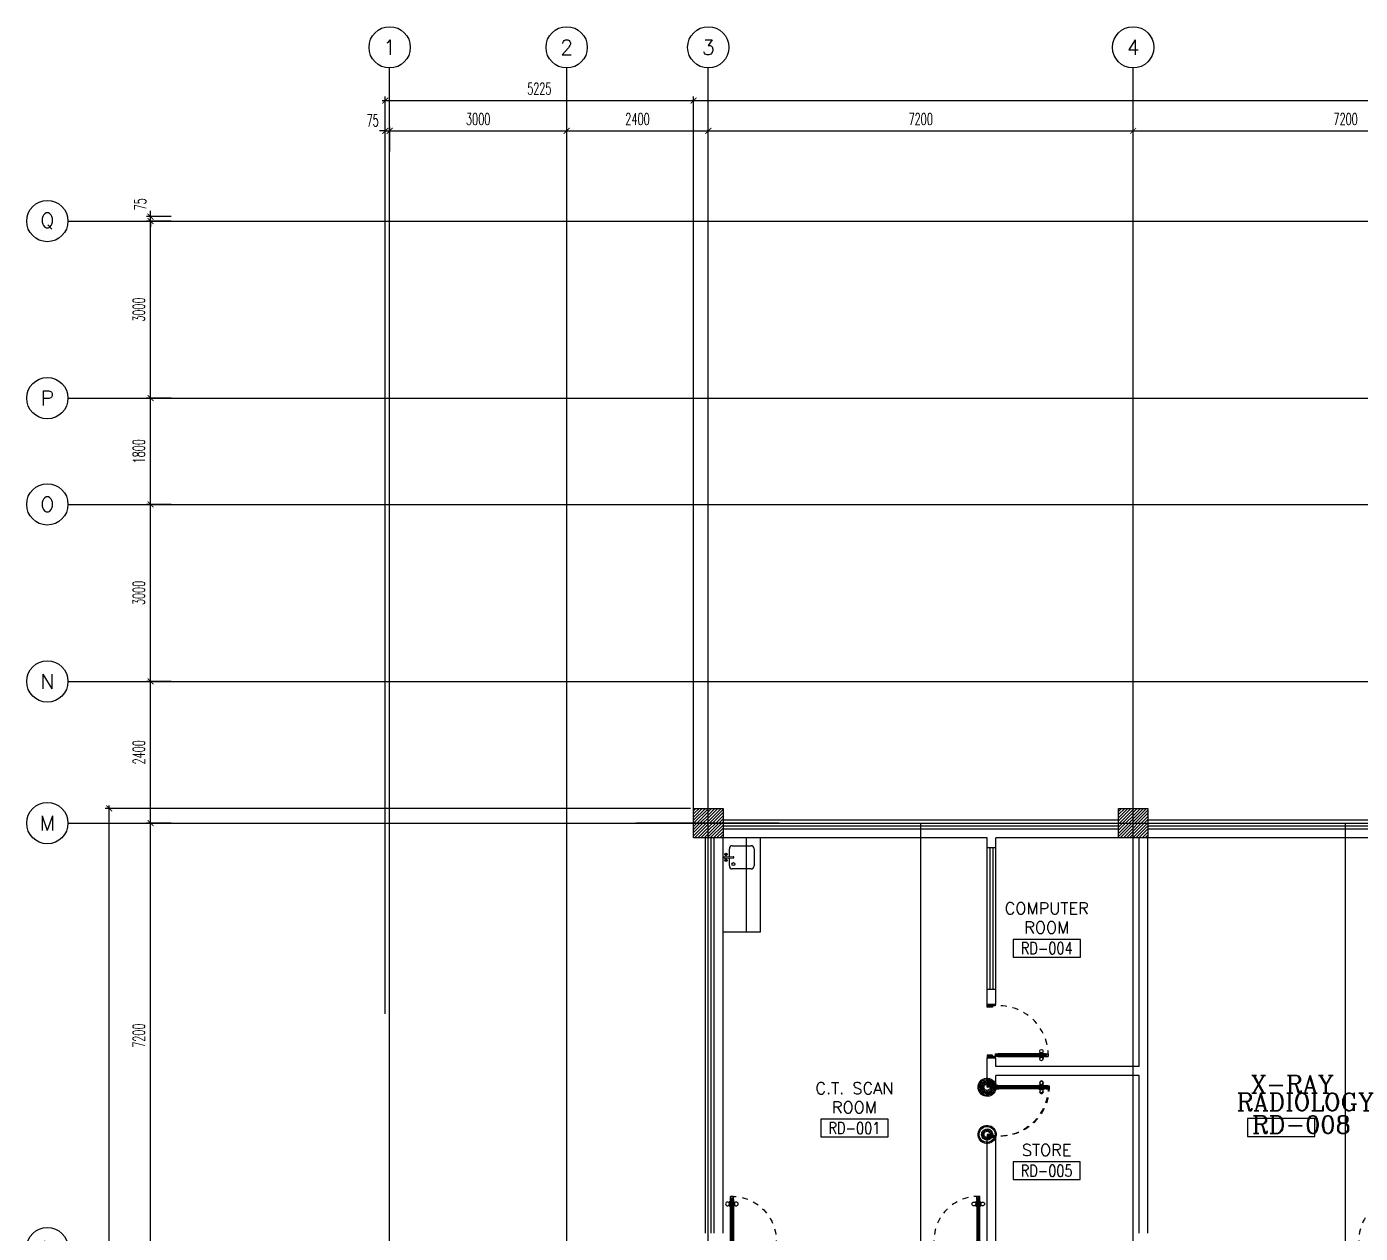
# Model space of a CAD drawing. Extents: x 417819.9 to 417911.9, y 43448 to 43539.2.
# Drawn here: x 417819.91 to 417842.51, y 43518.74 to 43539.19 of the extents above; entities that cross this region are included whole.
import ezdxf
from ezdxf.enums import TextEntityAlignment as Align

# ---------------------------------------------------------------- set-up
doc = ezdxf.new("R2010")
doc.units = 0
doc.header["$MEASUREMENT"] = 0
doc.header["$PDMODE"] = 3
doc.header["$PDSIZE"] = 0.1
doc.linetypes.add('HIDDEN', pattern=[0.375, 0.25, -0.125])
doc.layers.get('0').update_dxf_attribs({"color": 11, "linetype": 'CONTINUOUS'})
doc.layers.get('DEFPOINTS').update_dxf_attribs({"color": 11, "linetype": 'CONTINUOUS'})
for name, color, linetype in [('AX-CR', 11, 'CONTINUOUS'), ('AX-TXT', 11, 'CONTINUOUS'), ('DOOR', 11, 'CONTINUOUS'), ('E-TRAY', 2, 'CONTINUOUS'), ('ME-FIX', 11, 'CONTINUOUS'), ('RM-BOX', 11, 'CONTINUOUS'), ('RM-NAME', 11, 'CONTINUOUS'), ('RM-NO', 11, 'CONTINUOUS'), ('WALL', 11, 'CONTINUOUS')]:
    doc.layers.add(name, color=color, linetype=linetype)
doc.styles.add('ROMANC', font='romanc', dxfattribs={"height": 0.1})
doc.styles.add('ROMANS', font='ROMANS.shx', dxfattribs={"width": 0.6})
doc.dimstyles.new('STANDARD in', dxfattribs={"dimtxt": 0.2, "dimasz": 0.1, "dimexe": 0.07, "dimexo": 0.05, "dimgap": 0.1, "dimtad": 1, "dimdec": 0, "dimlfac": 1000, "dimzin": 0, "dimdsep": 46, "dimtxsty": 'ROMANS', "dimblk": 'ARCHTICK', "dimcen": 0.05, "dimdle": 0.05, "dimclrd": 7, "dimclre": 7, "dimclrt": 2, "dimadec": 0, "dimazin": 0, "dimtfac": 1, "dimtdec": 0, "dimtmove": 2, "dimatfit": 3, "dimldrblk": 'ARCHTICK', "dimfxl": 0, "dimtolj": 1, "dimtzin": 0, "dimarcsym": 0})

# ---------------------------------------------------------------- blocks, each defined once
blk = doc.blocks.new('_ARCHTICK')
at = {"color": 0, "linetype": 'ByBlock', "const_width": 0.15}
blk.add_lwpolyline([(-0.5, -0.5), (0.5, 0.5)], dxfattribs=at)
blk = doc.blocks.new('*D141')
at = {"layer": 'DEFPOINTS', "color": 0}
for p in [(417906.523, 43537.937), (417906.523, 43536.517), (417831.207, 43525.759)]:
    blk.add_point(p, dxfattribs=at)
at = {"layer": 'RM-NAME', "color": 7, "lineweight": -2}
for p, q in [((417831.157, 43537.937), (417906.573, 43537.937)), ((417831.207, 43525.809), (417831.207, 43538.007)), ((417906.523, 43536.567), (417906.523, 43538.007))]:
    blk.add_line(p, q, dxfattribs=at)
at = {"layer": 'RM-NAME', "color": 7, "lineweight": -2, "xscale": 0.1, "yscale": 0.1, "zscale": 0.1, "rotation": 180}
blk.add_blockref('_ARCHTICK', (417831.207, 43537.937), dxfattribs=at)
at = {"layer": 'RM-NAME', "color": 7, "lineweight": -2, "xscale": 0.1, "yscale": 0.1, "zscale": 0.1}
blk.add_blockref('_ARCHTICK', (417906.523, 43537.937), dxfattribs=at)
at = {"layer": 'RM-NAME', "color": 2, "insert": (417868.865, 43538.137), "char_height": 0.2, "attachment_point": 5, "style": 'ROMANS'}
blk.add_mtext('\\A1;75316', dxfattribs=at)
blk = doc.blocks.new('*D191')
at = {"layer": 'DEFPOINTS', "color": 0}
for p in [(417821.305, 43525.944), (417831.207, 43525.944), (417831.207, 43466.624)]:
    blk.add_point(p, dxfattribs=at)
at = {"layer": 'RM-NAME', "color": 7, "lineweight": -2}
for p, q in [((417831.157, 43525.944), (417821.235, 43525.944)), ((417821.305, 43466.574), (417821.305, 43525.994)), ((417831.157, 43466.624), (417821.235, 43466.624))]:
    blk.add_line(p, q, dxfattribs=at)
at = {"layer": 'RM-NAME', "color": 7, "lineweight": -2, "xscale": 0.1, "yscale": 0.1, "zscale": 0.1}
for p, rotation in [((417821.305, 43525.944), 90), ((417821.305, 43466.624), 270)]:
    blk.add_blockref('_ARCHTICK', p, dxfattribs=dict(at, rotation=rotation))
at = {"layer": 'RM-NAME', "color": 2, "insert": (417821.105, 43496.284), "char_height": 0.2, "attachment_point": 5, "rotation": 90, "style": 'ROMANS'}
blk.add_mtext('\\A1;59320', dxfattribs=at)
blk = doc.blocks.new('*D183')
at = {"layer": 'DEFPOINTS', "color": 0}
for p in [(417845.857, 43537.423), (417838.657, 43537.023), (417845.857, 43537.023)]:
    blk.add_point(p, dxfattribs=at)
at = {"layer": 'RM-NAME', "color": 7, "lineweight": -2}
for p, q in [((417838.607, 43537.423), (417845.907, 43537.423)), ((417838.657, 43537.073), (417838.657, 43537.493)), ((417845.857, 43537.073), (417845.857, 43537.493))]:
    blk.add_line(p, q, dxfattribs=at)
at = {"layer": 'RM-NAME', "color": 7, "lineweight": -2, "xscale": 0.1, "yscale": 0.1, "zscale": 0.1, "rotation": 180}
blk.add_blockref('_ARCHTICK', (417838.657, 43537.423), dxfattribs=at)
at = {"layer": 'RM-NAME', "color": 7, "lineweight": -2, "xscale": 0.1, "yscale": 0.1, "zscale": 0.1}
blk.add_blockref('_ARCHTICK', (417845.857, 43537.423), dxfattribs=at)
at = {"layer": 'RM-NAME', "color": 2, "insert": (417842.257, 43537.623), "char_height": 0.2, "attachment_point": 5, "style": 'ROMANS'}
blk.add_mtext('\\A1;7200', dxfattribs=at)
blk = doc.blocks.new('*D163')
at = {"layer": 'DEFPOINTS', "color": 0}
for p in [(417831.207, 43537.937), (417831.207, 43525.759), (417825.982, 43522.414)]:
    blk.add_point(p, dxfattribs=at)
at = {"layer": 'RM-NAME', "color": 7, "lineweight": -2}
for p, q in [((417825.932, 43537.937), (417831.257, 43537.937)), ((417825.982, 43522.464), (417825.982, 43538.007)), ((417831.207, 43525.809), (417831.207, 43538.007))]:
    blk.add_line(p, q, dxfattribs=at)
at = {"layer": 'RM-NAME', "color": 7, "lineweight": -2, "xscale": 0.1, "yscale": 0.1, "zscale": 0.1, "rotation": 180}
blk.add_blockref('_ARCHTICK', (417825.982, 43537.937), dxfattribs=at)
at = {"layer": 'RM-NAME', "color": 7, "lineweight": -2, "xscale": 0.1, "yscale": 0.1, "zscale": 0.1}
blk.add_blockref('_ARCHTICK', (417831.207, 43537.937), dxfattribs=at)
at = {"layer": 'RM-NAME', "color": 2, "insert": (417828.594, 43538.137), "char_height": 0.2, "attachment_point": 5, "style": 'ROMANS'}
blk.add_mtext('\\A1;5225', dxfattribs=at)
blk = doc.blocks.new('*D144')
at = {"layer": 'DEFPOINTS', "color": 0}
for p in [(417822.005, 43528.094), (417822.405, 43528.094), (417822.405, 43525.694)]:
    blk.add_point(p, dxfattribs=at)
at = {"layer": 'RM-NAME', "color": 7, "lineweight": -2}
for p, q in [((417822.005, 43525.644), (417822.005, 43528.144)), ((417822.355, 43528.094), (417821.935, 43528.094)), ((417822.355, 43525.694), (417821.935, 43525.694))]:
    blk.add_line(p, q, dxfattribs=at)
at = {"layer": 'RM-NAME', "color": 7, "lineweight": -2, "xscale": 0.1, "yscale": 0.1, "zscale": 0.1}
for p, rotation in [((417822.005, 43528.094), 90), ((417822.005, 43525.694), 270)]:
    blk.add_blockref('_ARCHTICK', p, dxfattribs=dict(at, rotation=rotation))
at = {"layer": 'RM-NAME', "color": 2, "insert": (417821.805, 43526.894), "char_height": 0.2, "attachment_point": 5, "rotation": 90, "style": 'ROMANS'}
blk.add_mtext('\\A1;2400', dxfattribs=at)
blk = doc.blocks.new('*D179')
at = {"layer": 'DEFPOINTS', "color": 0}
for p in [(417822.005, 43525.694), (417822.405, 43525.694), (417822.405, 43518.494)]:
    blk.add_point(p, dxfattribs=at)
at = {"layer": 'RM-NAME', "color": 7, "lineweight": -2}
for p, q in [((417822.355, 43525.694), (417821.935, 43525.694)), ((417822.005, 43518.444), (417822.005, 43525.744)), ((417822.355, 43518.494), (417821.935, 43518.494))]:
    blk.add_line(p, q, dxfattribs=at)
at = {"layer": 'RM-NAME', "color": 7, "lineweight": -2, "xscale": 0.1, "yscale": 0.1, "zscale": 0.1}
for p, rotation in [((417822.005, 43525.694), 90), ((417822.005, 43518.494), 270)]:
    blk.add_blockref('_ARCHTICK', p, dxfattribs=dict(at, rotation=rotation))
at = {"layer": 'RM-NAME', "color": 2, "insert": (417821.805, 43522.094), "char_height": 0.2, "attachment_point": 5, "rotation": 90, "style": 'ROMANS'}
blk.add_mtext('\\A1;7200', dxfattribs=at)
blk = doc.blocks.new('AXL')
at = {"layer": 'AX-CR'}
blk.add_circle((-350, 0), 350, dxfattribs=at)
at = {"layer": 'AX-TXT', "style": 'ROMANS'}
blk.add_attdef('AX', text='', height=250, dxfattribs=at).set_placement((-350, 0), align=Align.MIDDLE)
blk = doc.blocks.new('A$C09EF76E8')
at = {"layer": 'DOOR', "color": 0, "linetype": 'ByBlock'}
for p, q in [((777, 950), (727, 950)), ((727, 950), (777, 950)), ((727, 900), (727, 950)), ((760, 920), (744, 920)), ((744, 900), (744, 920)), ((760, 900), (760, 920)), ((777, 900), (777, 950)), ((719, 855), (710, 855)), ((710, 855), (710, 790)), ((719, 790), (710, 790)), ((727, 868), (719, 868)), ((719, 778), (719, 868)), ((719, 855), (719, 790)), ((727, 778), (719, 778)), ((744, 900), (727, 900)), ((777, 900), (760, 900)), ((777, 868), (784, 868)), ((777, 778), (784, 778)), ((784, 778), (784, 868)), ((784, 855), (793, 855)), ((784, 855), (784, 790)), ((784, 790), (793, 790)), ((793, 855), (793, 790)), ((2, 0), (2, 150)), ((2, 150), (27, 150)), ((2, 150), (2, 0)), ((27, 150), (27, 100)), ((27, 100), (52, 100)), ((52, 100), (52, 0)), ((727, 150), (727, 200)), ((727, 200), (744, 200)), ((727, 150), (777, 150)), ((744, 200), (744, 180)), ((744, 180), (760, 180)), ((777, 100), (752, 100)), ((752, 100), (752, 0)), ((760, 180), (760, 200)), ((760, 200), (777, 200)), ((777, 200), (777, 150)), ((777, 150), (777, 100)), ((802, 150), (777, 150)), ((802, 150), (802, 0)), ((52, 0), (2, 0)), ((752, 0), (802, 0))]:
    blk.add_line(p, q, dxfattribs=at)
at = {"layer": 'DOOR', "linetype": 'ByBlock'}
for p, q in [((727, 900), (727, 200)), ((744, 200), (744, 900)), ((760, 200), (760, 900)), ((777, 200), (777, 900)), ((802, 0), (802, 150))]:
    blk.add_line(p, q, dxfattribs=at)
at = {"layer": 'DOOR', "color": 9, "linetype": 'ByBlock'}
for p, q in [((52, 0), (2, 114)), ((52, 0), (2, 40)), ((52, 0), (38, 100)), ((752, 0), (802, 114)), ((752, 0), (765, 100)), ((752, 0), (802, 40))]:
    blk.add_line(p, q, dxfattribs=at)
at = {"layer": 'DOOR', "color": 0, "linetype": 'ByBlock'}
for centre in [(678, 823), (825, 823)]:
    blk.add_circle(centre, 32.4, dxfattribs=at)
at = {"layer": 'DOOR', "linetype": 'HIDDEN', "ltscale": 0.5}
blk.add_arc((752, 199), 752, 88.0938, 183.7249, dxfattribs=at)
at = {"layer": 'DOOR', "color": 9, "linetype": 'ByBlock'}
for centre, radius, start, end in [((52, 0), 154, 103.7142, 108.8947), ((52, 0), 134, 100.72, 111.8402), ((52, 0), 94.4, 90, 121.9818), ((52, 0), 74.4, 90, 132.2236), ((52, 0), 54.4, 90, 156.7926), ((52, 0), 34.4, 90, 180), ((52, 0), 14.4, 90, 180), ((752, 0), 94.4, 58.0182, 90), ((752, 0), 74.4, 47.7764, 90), ((752, 0), 54.4, 23.2074, 90), ((752, 0), 34.4, 0, 90), ((752, 0), 14.4, 0, 90), ((752, 0), 134, 68.1598, 79.28), ((752, 0), 114, 64.0838, 77.3774), ((752, 0), 154, 71.1053, 76.2858)]:
    blk.add_arc(centre, radius, start, end, dxfattribs=at)
blk = doc.blocks.new('*X110')
at = {"color": 0}
for p, q in [((24139, 69535), (24605, 70001)), ((24139, 69589), (24552, 70001)), ((24139, 69642), (24499, 70001)), ((24139, 69695), (24446, 70001)), ((24139, 69748), (24393, 70001)), ((24139, 69801), (24340, 70001)), ((24139, 69854), (24287, 70001)), ((24139, 69907), (24234, 70001)), ((24139, 69960), (24180, 70001)), ((24158, 69501), (24639, 69982)), ((24211, 69501), (24639, 69929)), ((24264, 69501), (24639, 69876)), ((24317, 69501), (24639, 69823)), ((24370, 69501), (24639, 69770)), ((24423, 69501), (24639, 69717)), ((24476, 69501), (24639, 69664)), ((24529, 69501), (24639, 69611)), ((24582, 69501), (24639, 69558)), ((24635, 69501), (24639, 69505))]:
    blk.add_line(p, q, dxfattribs=at)
blk = doc.blocks.new('A$C24ED45A6')
at = {"layer": 'DOOR', "color": 0, "linetype": 'ByBlock'}
for p, q in [((909, 1055), (909, 990)), ((918, 1055), (909, 1055)), ((918, 978), (918, 1068)), ((925, 1068), (918, 1068)), ((918, 1055), (918, 990)), ((925, 1100), (925, 1150)), ((925, 1150), (975, 1150)), ((975, 1150), (925, 1150)), ((942, 1100), (925, 1100)), ((942, 1100), (942, 1120)), ((958, 1120), (942, 1120)), ((958, 1100), (958, 1120)), ((975, 1100), (958, 1100)), ((975, 1100), (975, 1150)), ((975, 1068), (982, 1068)), ((982, 978), (982, 1068)), ((982, 1055), (982, 990)), ((982, 1055), (991, 1055)), ((991, 1055), (991, 990)), ((918, 990), (909, 990)), ((925, 978), (918, 978)), ((975, 978), (982, 978)), ((982, 990), (991, 990)), ((0, 0), (0, 150)), ((0, 150), (25, 150)), ((50, 0), (0, 0)), ((25, 150), (25, 100)), ((25, 100), (50, 100)), ((50, 100), (50, 0)), ((925, 150), (925, 200)), ((925, 200), (942, 200)), ((925, 150), (975, 150)), ((942, 200), (942, 180)), ((942, 180), (958, 180)), ((975, 100), (950, 100)), ((950, 100), (950, 0)), ((958, 180), (958, 200)), ((958, 200), (975, 200)), ((975, 200), (975, 150)), ((1000, 150), (975, 150)), ((975, 150), (975, 100)), ((1000, 150), (1000, 0)), ((950, 0), (1000, 0))]:
    blk.add_line(p, q, dxfattribs=at)
at = {"layer": 'DOOR', "linetype": 'ByBlock'}
for p, q in [((925, 1100), (925, 200)), ((942, 200), (942, 1100)), ((958, 200), (958, 1100)), ((975, 200), (975, 1100))]:
    blk.add_line(p, q, dxfattribs=at)
at = {"layer": 'DOOR', "color": 9, "linetype": 'ByBlock'}
for p, q in [((50, 0), (0, 114)), ((50, 0), (0, 40)), ((50, 0), (37, 100)), ((950, 0), (1000, 114)), ((950, 0), (963, 100)), ((950, 0), (1000, 40))]:
    blk.add_line(p, q, dxfattribs=at)
at = {"layer": 'DOOR', "color": 0, "linetype": 'ByBlock'}
for centre in [(876, 1023), (1024, 1023)]:
    blk.add_circle(centre, 32.4, dxfattribs=at)
at = {"layer": 'DOOR', "linetype": 'HIDDEN', "ltscale": 0.5}
blk.add_arc((950, 222), 928, 88.456, 184.4816, dxfattribs=at)
at = {"layer": 'DOOR', "color": 9, "linetype": 'ByBlock'}
for centre, radius, start, end in [((50, 0), 154, 103.7142, 108.8947), ((50, 0), 134, 100.72, 111.8402), ((50, 0), 114, 102.6226, 115.9162), ((50, 0), 94.4, 90, 121.9818), ((50, 0), 74.4, 90, 132.2236), ((50, 0), 54.4, 90, 156.7926), ((50, 0), 34.4, 90, 180), ((50, 0), 14.4, 90, 180), ((950, 0), 94.4, 58.0182, 90), ((950, 0), 74.4, 47.7764, 90), ((950, 0), 54.4, 23.2074, 90), ((950, 0), 34.4, 0, 90), ((950, 0), 14.4, 0, 90), ((950, 0), 134, 68.1598, 79.28), ((950, 0), 114, 64.0838, 77.3774), ((950, 0), 154, 71.1053, 76.2858)]:
    blk.add_arc(centre, radius, start, end, dxfattribs=at)
at = {"layer": 'WALL'}
blk.add_line((1000, 0), (1000, 150), dxfattribs=at)
blk = doc.blocks.new('RM1')
at = {"layer": 'RM-BOX'}
blk.add_lwpolyline([(570, -200), (-570, -200), (-570, -500), (570, -500)], close=True, dxfattribs=at)
at = {"layer": 'RM-NAME', "style": 'ROMANS'}
for tag, p in [('ROOMNAME1', (0, 324)), ('ROOMNAME2', (0, 0))]:
    blk.add_attdef(tag, text='', height=200, dxfattribs=at).set_placement(p, align=Align.MIDDLE)
at = {"layer": 'RM-NO', "style": 'ROMANS', "width": 0.8}
blk.add_attdef('ROOMNO', text='', height=200, dxfattribs=at).set_placement((0, -350), align=Align.MIDDLE)
blk = doc.blocks.new('*X111')
at = {"color": 0}
for p, q in [((31339, 69523), (31817, 70001)), ((31339, 69576), (31764, 70001)), ((31339, 69629), (31711, 70001)), ((31339, 69682), (31658, 70001)), ((31339, 69735), (31605, 70001)), ((31339, 69788), (31552, 70001)), ((31339, 69841), (31499, 70001)), ((31339, 69894), (31446, 70001)), ((31339, 69947), (31393, 70001)), ((31370, 69501), (31839, 69970)), ((31423, 69501), (31839, 69917)), ((31476, 69501), (31839, 69864)), ((31529, 69501), (31839, 69811)), ((31582, 69501), (31839, 69758)), ((31635, 69501), (31839, 69705)), ((31688, 69501), (31839, 69652)), ((31741, 69501), (31839, 69599)), ((31795, 69501), (31839, 69546))]:
    blk.add_line(p, q, dxfattribs=at)
blk = doc.blocks.new('*D178')
at = {"layer": 'DEFPOINTS', "color": 0}
for p in [(417829.057, 43537.423), (417826.057, 43537.023), (417829.057, 43537.023)]:
    blk.add_point(p, dxfattribs=at)
at = {"layer": 'RM-NAME', "color": 7, "lineweight": -2}
for p, q in [((417826.007, 43537.423), (417829.107, 43537.423)), ((417826.057, 43537.073), (417826.057, 43537.493)), ((417829.057, 43537.073), (417829.057, 43537.493))]:
    blk.add_line(p, q, dxfattribs=at)
at = {"layer": 'RM-NAME', "color": 7, "lineweight": -2, "xscale": 0.1, "yscale": 0.1, "zscale": 0.1, "rotation": 180}
blk.add_blockref('_ARCHTICK', (417826.057, 43537.423), dxfattribs=at)
at = {"layer": 'RM-NAME', "color": 7, "lineweight": -2, "xscale": 0.1, "yscale": 0.1, "zscale": 0.1}
blk.add_blockref('_ARCHTICK', (417829.057, 43537.423), dxfattribs=at)
at = {"layer": 'RM-NAME', "color": 2, "insert": (417827.557, 43537.623), "char_height": 0.2, "attachment_point": 5, "style": 'ROMANS'}
blk.add_mtext('\\A1;3000', dxfattribs=at)
blk = doc.blocks.new('*D142')
at = {"layer": 'DEFPOINTS', "color": 0}
for p in [(417822.005, 43535.894), (417822.405, 43535.894), (417822.405, 43532.894)]:
    blk.add_point(p, dxfattribs=at)
at = {"layer": 'RM-NAME', "color": 7, "lineweight": -2}
for p, q in [((417822.355, 43535.894), (417821.935, 43535.894)), ((417822.005, 43532.844), (417822.005, 43535.944)), ((417822.355, 43532.894), (417821.935, 43532.894))]:
    blk.add_line(p, q, dxfattribs=at)
at = {"layer": 'RM-NAME', "color": 7, "lineweight": -2, "xscale": 0.1, "yscale": 0.1, "zscale": 0.1}
for p, rotation in [((417822.005, 43535.894), 90), ((417822.005, 43532.894), 270)]:
    blk.add_blockref('_ARCHTICK', p, dxfattribs=dict(at, rotation=rotation))
at = {"layer": 'RM-NAME', "color": 2, "insert": (417821.805, 43534.394), "char_height": 0.2, "attachment_point": 5, "rotation": 90, "style": 'ROMANS'}
blk.add_mtext('\\A1;3000', dxfattribs=at)
blk = doc.blocks.new('*D143')
at = {"layer": 'DEFPOINTS', "color": 0}
for p in [(417822.005, 43535.969), (417822.405, 43535.969), (417822.405, 43535.894)]:
    blk.add_point(p, dxfattribs=at)
at = {"layer": 'RM-NAME', "color": 7, "lineweight": -2}
for p, q in [((417822.005, 43535.969), (417822.005, 43536.069)), ((417822.355, 43535.969), (417821.935, 43535.969)), ((417822.355, 43535.894), (417821.935, 43535.894)), ((417822.005, 43535.894), (417822.005, 43535.969)), ((417822.005, 43535.894), (417822.005, 43535.794))]:
    blk.add_line(p, q, dxfattribs=at)
at = {"layer": 'RM-NAME', "color": 7, "lineweight": -2, "xscale": 0.1, "yscale": 0.1, "zscale": 0.1}
for p, rotation in [((417822.005, 43535.969), 270), ((417822.005, 43535.894), 90)]:
    blk.add_blockref('_ARCHTICK', p, dxfattribs=dict(at, rotation=rotation))
at = {"layer": 'RM-NAME', "color": 2, "insert": (417821.83, 43536.178), "char_height": 0.2, "attachment_point": 5, "rotation": 90, "style": 'ROMANS'}
blk.add_mtext('\\A1;75', dxfattribs=at)
blk = doc.blocks.new('*D177')
at = {"layer": 'DEFPOINTS', "color": 0}
for p in [(417826.057, 43537.423), (417825.982, 43537.023), (417826.057, 43537.023)]:
    blk.add_point(p, dxfattribs=at)
at = {"layer": 'RM-NAME', "color": 7, "lineweight": -2}
for p, q in [((417825.982, 43537.423), (417825.882, 43537.423)), ((417825.982, 43537.073), (417825.982, 43537.493)), ((417825.982, 43537.423), (417826.057, 43537.423)), ((417826.057, 43537.073), (417826.057, 43537.493)), ((417826.057, 43537.423), (417826.157, 43537.423))]:
    blk.add_line(p, q, dxfattribs=at)
at = {"layer": 'RM-NAME', "color": 7, "lineweight": -2, "xscale": 0.1, "yscale": 0.1, "zscale": 0.1}
blk.add_blockref('_ARCHTICK', (417825.982, 43537.423), dxfattribs=at)
at = {"layer": 'RM-NAME', "color": 7, "lineweight": -2, "xscale": 0.1, "yscale": 0.1, "zscale": 0.1, "rotation": 180}
blk.add_blockref('_ARCHTICK', (417826.057, 43537.423), dxfattribs=at)
at = {"layer": 'RM-NAME', "color": 2, "insert": (417825.77, 43537.598), "char_height": 0.2, "attachment_point": 5, "style": 'ROMANS'}
blk.add_mtext('\\A1;75', dxfattribs=at)
blk = doc.blocks.new('AXU')
at = {"layer": 'AX-CR'}
blk.add_circle((0, 350), 350, dxfattribs=at)
at = {"layer": 'AX-TXT', "style": 'ROMANS'}
blk.add_attdef('AX', text='', height=250, dxfattribs=at).set_placement((0, 350), align=Align.MIDDLE)
blk = doc.blocks.new('*D176')
at = {"layer": 'DEFPOINTS', "color": 0}
for p in [(417838.657, 43537.423), (417831.457, 43537.023), (417838.657, 43537.023)]:
    blk.add_point(p, dxfattribs=at)
at = {"layer": 'RM-NAME', "color": 7, "lineweight": -2}
for p, q in [((417831.407, 43537.423), (417838.707, 43537.423)), ((417831.457, 43537.073), (417831.457, 43537.493)), ((417838.657, 43537.073), (417838.657, 43537.493))]:
    blk.add_line(p, q, dxfattribs=at)
at = {"layer": 'RM-NAME', "color": 7, "lineweight": -2, "xscale": 0.1, "yscale": 0.1, "zscale": 0.1, "rotation": 180}
blk.add_blockref('_ARCHTICK', (417831.457, 43537.423), dxfattribs=at)
at = {"layer": 'RM-NAME', "color": 7, "lineweight": -2, "xscale": 0.1, "yscale": 0.1, "zscale": 0.1}
blk.add_blockref('_ARCHTICK', (417838.657, 43537.423), dxfattribs=at)
at = {"layer": 'RM-NAME', "color": 2, "insert": (417835.057, 43537.623), "char_height": 0.2, "attachment_point": 5, "style": 'ROMANS'}
blk.add_mtext('\\A1;7200', dxfattribs=at)
blk = doc.blocks.new('*D175')
at = {"layer": 'DEFPOINTS', "color": 0}
for p in [(417831.457, 43537.423), (417829.057, 43537.023), (417831.457, 43537.023)]:
    blk.add_point(p, dxfattribs=at)
at = {"layer": 'RM-NAME', "color": 7, "lineweight": -2}
for p, q in [((417829.007, 43537.423), (417831.507, 43537.423)), ((417829.057, 43537.073), (417829.057, 43537.493)), ((417831.457, 43537.073), (417831.457, 43537.493))]:
    blk.add_line(p, q, dxfattribs=at)
at = {"layer": 'RM-NAME', "color": 7, "lineweight": -2, "xscale": 0.1, "yscale": 0.1, "zscale": 0.1, "rotation": 180}
blk.add_blockref('_ARCHTICK', (417829.057, 43537.423), dxfattribs=at)
at = {"layer": 'RM-NAME', "color": 7, "lineweight": -2, "xscale": 0.1, "yscale": 0.1, "zscale": 0.1}
blk.add_blockref('_ARCHTICK', (417831.457, 43537.423), dxfattribs=at)
at = {"layer": 'RM-NAME', "color": 2, "insert": (417830.257, 43537.623), "char_height": 0.2, "attachment_point": 5, "style": 'ROMANS'}
blk.add_mtext('\\A1;2400', dxfattribs=at)
blk = doc.blocks.new('DOOR90')
at = {"layer": 'DOOR', "color": 7, "linetype": 'ByBlock'}
for p, q in [((-150, 0), (0, 0)), ((-150, 0), (-150, -25)), ((0, -50), (-114, 0)), ((0, -50), (-40, 0)), ((0, -50), (0, 0)), ((-1000, -25), (-1050, -25)), ((-1050, -75), (-1050, -25)), ((-1050, -25), (-1050, -75)), ((-1000, -75), (-1050, -75)), ((-1000, -42), (-1020, -42)), ((-1020, -42), (-1020, -58)), ((-1000, -58), (-1020, -58)), ((-1000, -25), (-1000, -42)), ((-1000, -58), (-1000, -75)), ((-878, -18), (-968, -18)), ((-968, -25), (-968, -18)), ((-968, -75), (-968, -82)), ((-878, -82), (-968, -82)), ((-955, -9), (-890, -9)), ((-955, -18), (-955, -9)), ((-955, -18), (-890, -18)), ((-955, -82), (-890, -82)), ((-955, -82), (-955, -91)), ((-955, -91), (-890, -91)), ((-890, -18), (-890, -9)), ((-890, -82), (-890, -91)), ((-878, -25), (-878, -18)), ((-878, -75), (-878, -82)), ((-200, -25), (-150, -25)), ((-200, -42), (-200, -25)), ((-180, -42), (-200, -42)), ((-200, -58), (-180, -58)), ((-200, -75), (-200, -58)), ((-150, -75), (-200, -75)), ((-180, -58), (-180, -42)), ((-150, -25), (-100, -25)), ((-150, -75), (-150, -25)), ((-100, -25), (-100, -50)), ((0, -50), (-100, -37)), ((-100, -50), (0, -50)), ((-150, -875), (-100, -875)), ((-150, -900), (-150, -875)), ((-150, -900), (0, -900)), ((0, -900), (-150, -900)), ((0, -850), (-114, -900)), ((-100, -875), (-100, -850)), ((0, -850), (-100, -863)), ((-100, -850), (0, -850)), ((0, -850), (-40, -900)), ((0, -850), (0, -900))]:
    blk.add_line(p, q, dxfattribs=at)
at = {"layer": 'DOOR', "linetype": 'ByBlock'}
for p, q in [((-200, -25), (-1000, -25)), ((-200, -42), (-1000, -42)), ((-200, -58), (-1000, -58)), ((-1000, -75), (-200, -75))]:
    blk.add_line(p, q, dxfattribs=at)
at = {"layer": 'DOOR', "color": 7, "linetype": 'ByBlock'}
for centre in [(-923, 24), (-923, -124)]:
    blk.add_circle(centre, 32.4, dxfattribs=at)
for centre, radius, start, end in [((0, -50), 154, 161.1053, 166.2858), ((0, -50), 94.4, 148.0182, 180), ((0, -50), 134, 158.1598, 169.28), ((0, -50), 114, 154.0838, 167.3774), ((0, -50), 74.4, 137.7764, 180), ((0, -50), 54.4, 113.2074, 180), ((0, -50), 34.4, 90, 180), ((0, -50), 14.4, 90, 180), ((0, -850), 154, 193.7142, 198.8947), ((0, -850), 134, 190.72, 201.8402), ((0, -850), 94.4, 180, 211.9818), ((0, -850), 74.4, 180, 222.2236), ((0, -850), 54.4, 180, 246.7926), ((0, -850), 34.4, 180, 270), ((0, -850), 14.4, 180, 270)]:
    blk.add_arc(centre, radius, start, end, dxfattribs=at)
at = {"layer": 'DOOR', "linetype": 'HIDDEN', "ltscale": 0.5}
blk.add_arc((-222, -50), 828, 178.2701, 275.003, dxfattribs=at)
blk = doc.blocks.new('A$C347D0806')
at = {"layer": 'ME-FIX'}
for p, q in [((0.627, 1.6), (0.627, 0)), ((0.107, 1.28), (0.107, 1.417)), ((0.157, 1.467), (0.478, 1.467)), ((0.528, 1.417), (0.528, 1.124)), ((0.019, 1.254), (0.019, 1.287)), ((0.019, 1.287), (0.174, 1.28)), ((0.019, 1.254), (0.174, 1.261)), ((0.107, 1.124), (0.107, 1.261)), ((0.478, 1.074), (0.157, 1.074)), ((0.627, 0), (0, 0))]:
    blk.add_line(p, q, dxfattribs=at)
for centre, radius in [((0.05, 1.32), 0.0217), ((0.05, 1.221), 0.0217), ((0.05, 1.32), 0.014), ((0.05, 1.221), 0.014), ((0.177, 1.156), 0.0255)]:
    blk.add_circle(centre, radius, dxfattribs=at)
for centre, radius, start, end in [((0.157, 1.417), 0.0499, 90, 180), ((0.478, 1.417), 0.0499, 0, 90), ((0.174, 1.27), 0.00997, 270, 90), ((0.157, 1.124), 0.0499, 180, 270), ((0.478, 1.124), 0.0499, 270, 0)]:
    blk.add_arc(centre, radius, start, end, dxfattribs=at)
blk = doc.blocks.new('*D145')
at = {"layer": 'DEFPOINTS', "color": 0}
for p in [(417822.005, 43531.094), (417822.405, 43531.094), (417822.405, 43528.094)]:
    blk.add_point(p, dxfattribs=at)
at = {"layer": 'RM-NAME', "color": 7, "lineweight": -2}
for p, q in [((417822.355, 43531.094), (417821.935, 43531.094)), ((417822.005, 43528.044), (417822.005, 43531.144)), ((417822.355, 43528.094), (417821.935, 43528.094))]:
    blk.add_line(p, q, dxfattribs=at)
at = {"layer": 'RM-NAME', "color": 7, "lineweight": -2, "xscale": 0.1, "yscale": 0.1, "zscale": 0.1}
for p, rotation in [((417822.005, 43531.094), 90), ((417822.005, 43528.094), 270)]:
    blk.add_blockref('_ARCHTICK', p, dxfattribs=dict(at, rotation=rotation))
at = {"layer": 'RM-NAME', "color": 2, "insert": (417821.805, 43529.594), "char_height": 0.2, "attachment_point": 5, "rotation": 90, "style": 'ROMANS'}
blk.add_mtext('\\A1;3000', dxfattribs=at)
blk = doc.blocks.new('*D146')
at = {"layer": 'DEFPOINTS', "color": 0}
for p in [(417822.005, 43532.894), (417822.405, 43532.894), (417822.405, 43531.094)]:
    blk.add_point(p, dxfattribs=at)
at = {"layer": 'RM-NAME', "color": 7, "lineweight": -2}
for p, q in [((417822.355, 43532.894), (417821.935, 43532.894)), ((417822.005, 43531.044), (417822.005, 43532.944)), ((417822.355, 43531.094), (417821.935, 43531.094))]:
    blk.add_line(p, q, dxfattribs=at)
at = {"layer": 'RM-NAME', "color": 7, "lineweight": -2, "xscale": 0.1, "yscale": 0.1, "zscale": 0.1}
for p, rotation in [((417822.005, 43532.894), 90), ((417822.005, 43531.094), 270)]:
    blk.add_blockref('_ARCHTICK', p, dxfattribs=dict(at, rotation=rotation))
at = {"layer": 'RM-NAME', "color": 2, "insert": (417821.805, 43531.994), "char_height": 0.2, "attachment_point": 5, "rotation": 90, "style": 'ROMANS'}
blk.add_mtext('\\A1;1800', dxfattribs=at)

msp = doc.modelspace()

# ---------------------------------------------------------------- linework, layer by layer
at = {"layer": 'E-TRAY'}
msp.add_lwpolyline([(417831.2066, 43525.9443), (417831.7066, 43525.9443), (417831.7066, 43525.4443), (417831.2066, 43525.4443)], close=True, dxfattribs=at)
at = {"layer": 'RM-NAME'}
for p, q in [((417826.0566, 43460.01), (417826.0566, 43538.4875)), ((417829.0566, 43460.01), (417829.0566, 43538.4875)), ((417831.4566, 43460.01), (417831.4566, 43538.4875)), ((417838.6566, 43460.01), (417838.6566, 43538.4875)), ((417820.6052, 43535.8943), (417889.6966, 43535.8943)), ((417820.6052, 43532.8943), (417911.2163, 43532.8943)), ((417820.6052, 43531.0943), (417889.6966, 43531.0943)), ((417820.6052, 43528.0943), (417889.6966, 43528.0943)), ((417820.6052, 43525.6943), (417889.6966, 43525.6943)), ((417832.6566, 43525.6943), (417830.2302, 43525.6943)), ((417838.4066, 43525.7443), (417831.7066, 43525.7443)), ((417838.4066, 43525.6443), (417831.7066, 43525.6443)), ((417835.0566, 43466.8743), (417835.0566, 43525.6943)), ((417845.6066, 43525.7443), (417838.9066, 43525.7443)), ((417845.6066, 43525.6443), (417838.9066, 43525.6443)), ((417842.2566, 43466.8743), (417842.2566, 43525.6943)), ((417831.4066, 43518.7443), (417831.4066, 43525.4443)), ((417831.5066, 43518.7443), (417831.5066, 43525.4443)), ((417831.5566, 43518.7443), (417831.5566, 43525.4443)), ((417838.4066, 43525.5943), (417831.7066, 43525.5943)), ((417836.1816, 43525.4443), (417831.7066, 43525.4443)), ((417831.7066, 43518.7443), (417831.7066, 43525.4443)), ((417832.1066, 43523.8441), (417832.1066, 43525.4443)), ((417836.1816, 43525.2818), (417836.1816, 43525.4443)), ((417838.4066, 43525.4443), (417836.3316, 43525.4443)), ((417836.3316, 43525.2818), (417836.3316, 43525.4443)), ((417838.7566, 43521.5693), (417838.7566, 43525.4443)), ((417838.7566, 43522.1693), (417838.7566, 43525.4443)), ((417845.6066, 43525.5943), (417838.9066, 43525.5943)), ((417843.3816, 43525.4443), (417838.9066, 43525.4443)), ((417838.9066, 43518.7443), (417838.9066, 43525.4443)), ((417838.9066, 43522.1693), (417838.9066, 43525.4443)), ((417836.1816, 43522.8818), (417836.1816, 43525.2818)), ((417836.1816, 43525.2818), (417836.3316, 43525.2818)), ((417836.2316, 43522.8818), (417836.2316, 43525.2818)), ((417836.2816, 43522.8818), (417836.2816, 43525.2818)), ((417836.3316, 43522.8818), (417836.3316, 43525.2818)), ((417836.1816, 43522.8818), (417836.3316, 43522.8818)), ((417836.1816, 43522.6193), (417836.1816, 43522.8818)), ((417836.3316, 43522.6193), (417836.3316, 43522.8818)), ((417836.3316, 43522.6193), (417836.1816, 43522.6193)), ((417836.3316, 43521.7193), (417836.1816, 43521.7193)), ((417836.1816, 43521.2693), (417836.1816, 43521.7193)), ((417836.3316, 43521.5693), (417836.3316, 43521.7193)), ((417838.7566, 43521.5693), (417836.3316, 43521.5693)), ((417838.7566, 43521.4193), (417836.3316, 43521.4193)), ((417836.3316, 43521.2693), (417836.3316, 43521.4193)), ((417838.7566, 43518.7443), (417838.7566, 43521.4193)), ((417836.3316, 43521.2693), (417836.1816, 43521.2693)), ((417836.1816, 43518.5693), (417836.1816, 43520.3693)), ((417836.3316, 43520.3693), (417836.1816, 43520.3693)), ((417836.3316, 43518.5693), (417836.3316, 43520.3693))]:
    msp.add_line(p, q, dxfattribs=at)
for points in [[(417831.2066, 43525.4443), (417831.2066, 43525.9443), (417831.7066, 43525.9443), (417831.7066, 43525.4443)], [(417838.4066, 43525.4443), (417838.4066, 43525.9443), (417838.9066, 43525.9443), (417838.9066, 43525.4443)], [(417841.7335, 43520.687), (417840.5938, 43520.687), (417840.5938, 43520.387), (417841.7335, 43520.387)]]:
    msp.add_lwpolyline(points, close=True, dxfattribs=at)

# ---------------------------------------------------------------- block references
at = {"layer": 'RM-NAME', "xscale": 0.001000000047497451, "yscale": 0.0009999999892897904, "zscale": 0.001}
for name, p, values in [('AXU', (417826.0566, 43538.4875), {'AX': '1'}), ('AXU', (417829.0566, 43538.4875), {'AX': '2'}), ('AXU', (417831.4566, 43538.4875), {'AX': '3'}), ('AXU', (417838.6566, 43538.4875), {'AX': '4'}), ('AXL', (417820.6052, 43535.8943), {'AX': 'Q'}), ('AXL', (417820.6052, 43532.8943), {'AX': 'P'}), ('AXL', (417820.6052, 43531.0943), {'AX': 'O'}), ('AXL', (417820.6052, 43528.0943), {'AX': 'N'}), ('AXL', (417820.6052, 43525.6943), {'AX': 'M'}), ('RM1', (417837.1922, 43523.925), {'ROOMNO': 'RD-004', 'ROOMNAME2': 'ROOM', 'ROOMNAME1': 'COMPUTER'}), ('RM1', (417833.9329, 43520.8783), {'ROOMNO': 'RD-001', 'ROOMNAME2': 'ROOM', 'ROOMNAME1': 'C.T. SCAN'}), ('RM1', (417837.1905, 43520.1546), {'ROOMNO': 'RD-005', 'ROOMNAME2': 'STORE'}), ('AXL', (417820.6052, 43518.4943), {'AX': 'L'})]:
    msp.add_blockref(name, p, dxfattribs=at).add_auto_attribs(values)
at = {"layer": 'RM-NAME', "yscale": 0.0009999999892897904, "zscale": 0.001}
for name, p, xscale in [('*X110', (417807.0674, 43455.9433), 0.001000000047497451), ('*X111', (417807.0674, 43455.9433), 0.001000000047497451), ('DOOR90', (417836.1816, 43521.2693), -0.001000000047497451), ('A$C09EF76E8', (417832.6082, 43518.4193), -0.001000000047497451), ('A$C09EF76E8', (417835.28, 43518.4193), 0.001000000047497451), ('A$C09EF76E8', (417842.48, 43518.4193), 0.001000000047497451)]:
    msp.add_blockref(name, p, dxfattribs=dict(at, xscale=xscale))
at = {"layer": 'RM-NAME'}
msp.add_blockref('A$C347D0806', (417831.7066, 43523.8441), dxfattribs=at)
at = {"layer": 'RM-NAME', "yscale": 0.000899999518878758, "zscale": 0.0008999995254723837, "rotation": 270}
for p, xscale in [((417836.1816, 43522.6193), 0.000899999518878758), ((417836.1816, 43520.3693), -0.000899999518878758)]:
    msp.add_blockref('A$C24ED45A6', p, dxfattribs=dict(at, xscale=xscale))

# ---------------------------------------------------------------- texts
at = {"layer": 'RM-NAME', "style": 'ROMANC'}
for s, p in [('X-RAY', (417840.6551, 43521.1207)), ('RADIOLOGY', (417840.4118, 43520.8196)), ('RD-008', (417840.6722, 43520.437))]:
    msp.add_text(s, height=0.3, dxfattribs=at).set_placement(p)

# ---------------------------------------------------------------- dimensions: what is measured, and where the dimension line sits
at = {"layer": 'RM-NAME'}
for base, p1, p2, picture, middle in [((417831.2066, 43537.9373), (417825.9816, 43522.4141), (417831.2066, 43525.7589), '*D163', (417828.5941, 43538.1373)), ((417906.5226, 43537.9373), (417831.2066, 43525.7589), (417906.5226, 43536.5173), '*D141', (417868.8646, 43538.1373)), ((417829.0566, 43537.4227), (417826.0566, 43537.0227), (417829.0566, 43537.0227), '*D178', (417827.5566, 43537.6227)), ((417831.4566, 43537.4227), (417829.0566, 43537.0227), (417831.4566, 43537.0227), '*D175', (417830.2566, 43537.6227)), ((417838.6566, 43537.4227), (417831.4566, 43537.0227), (417838.6566, 43537.0227), '*D176', (417835.0566, 43537.6227)), ((417845.8566, 43537.4227), (417838.6566, 43537.0227), (417845.8566, 43537.0227), '*D183', (417842.2566, 43537.6227))]:
    dim = msp.add_linear_dim(base=base, p1=p1, p2=p2, dimstyle='STANDARD in', dxfattribs=at)
    dim.commit()
    dim.dimension.update_dxf_attribs({"geometry": picture, "text_midpoint": middle})
dim = msp.add_linear_dim(base=(417826.0566, 43537.4227), p1=(417825.9816, 43537.0227), p2=(417826.0566, 43537.0227), dimstyle='STANDARD in', dxfattribs=at)
dim.commit()
dim.dimension.update_dxf_attribs({"geometry": '*D177', "text_midpoint": (417825.7696, 43537.5977), "dimtype": 160})
dim = msp.add_linear_dim(base=(417822.0052, 43535.9693), p1=(417822.4052, 43535.8943), p2=(417822.4052, 43535.9693), angle=90, dimstyle='STANDARD in', dxfattribs=at)
dim.commit()
dim.dimension.update_dxf_attribs({"geometry": '*D143', "text_midpoint": (417821.8302, 43536.1781), "dimtype": 160})
for base, p1, p2, picture, middle in [((417822.0052, 43535.8943), (417822.4052, 43532.8943), (417822.4052, 43535.8943), '*D142', (417821.8052, 43534.3943)), ((417822.0052, 43532.8943), (417822.4052, 43531.0943), (417822.4052, 43532.8943), '*D146', (417821.8052, 43531.9943)), ((417822.0052, 43531.0943), (417822.4052, 43528.0943), (417822.4052, 43531.0943), '*D145', (417821.8052, 43529.5943)), ((417822.0052, 43528.0943), (417822.4052, 43525.6943), (417822.4052, 43528.0943), '*D144', (417821.8052, 43526.8943)), ((417821.3052, 43525.9443), (417831.2066, 43466.6243), (417831.2066, 43525.9443), '*D191', (417821.1052, 43496.2843)), ((417822.0052, 43525.6943), (417822.4052, 43518.4943), (417822.4052, 43525.6943), '*D179', (417821.8052, 43522.0943))]:
    dim = msp.add_linear_dim(base=base, p1=p1, p2=p2, angle=90, dimstyle='STANDARD in', dxfattribs=at)
    dim.commit()
    dim.dimension.update_dxf_attribs({"geometry": picture, "text_midpoint": middle})

doc.saveas('drawing.dxf')
